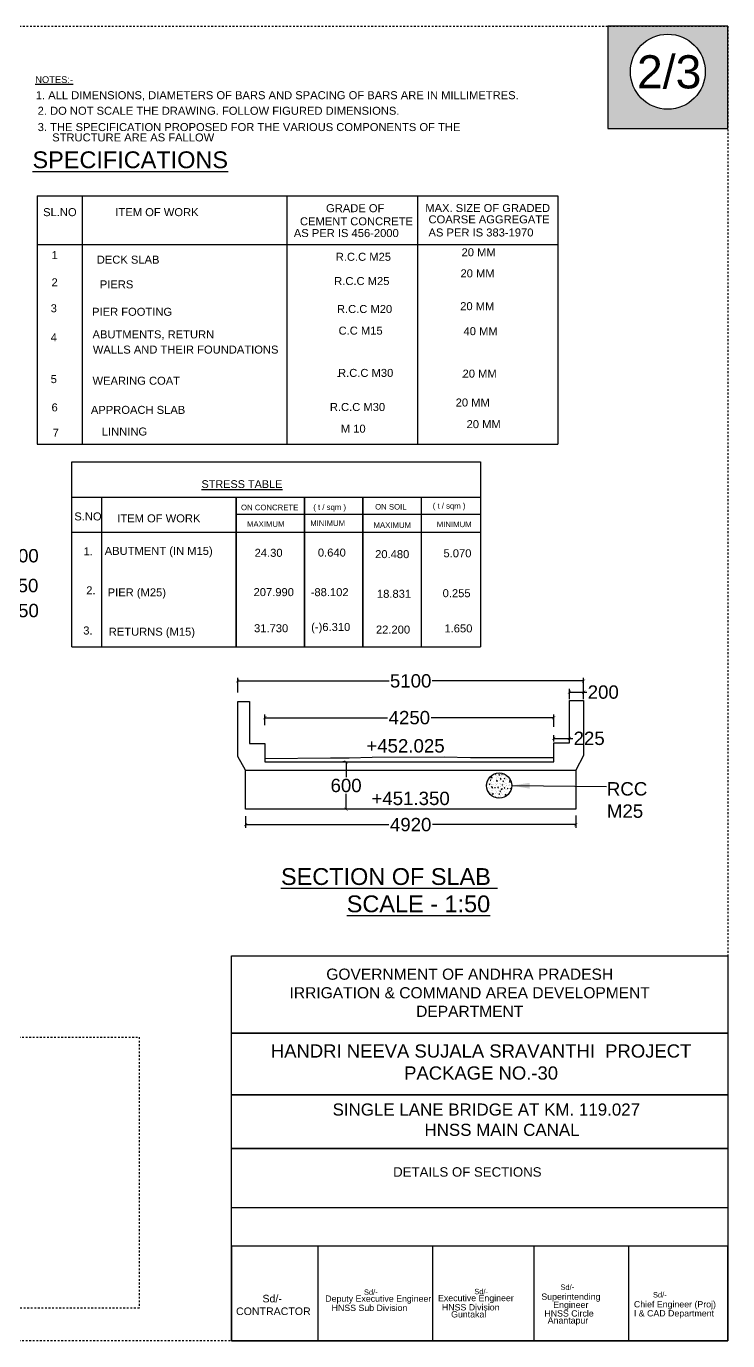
# Model space of a CAD drawing. Header units: inches. Extents: x 334 to 11487, y 360 to 10656.
# Drawn here: x 550.3 to 589.8, y 359.8 to 433.8 of the extents above; entities that cross this region are included whole.
import ezdxf

# ---------------------------------------------------------------- set-up
doc = ezdxf.new("R2010")
doc.units = ezdxf.units.IN
doc.header["$MEASUREMENT"] = 0
doc.linetypes.add('DASHDOT', pattern=[1, 0.5, -0.25, 0, -0.25])
for name, color, linetype in [('DIMENSION', 255, 'Continuous'), ('DRAWING', 2, 'Continuous'), ('HATCH', 7, 'Continuous'), ('TEXT', 255, 'Continuous')]:
    doc.layers.add(name, color=color, linetype=linetype)
doc.styles.get("Standard").update_dxf_attribs({"font": 'arial.ttf'})
doc.styles.add('TIMES NEW ROMAN', font='times.ttf')
doc.dimstyles.new('dig', dxfattribs={"dimtxt": 0.1875, "dimasz": 0.18, "dimexe": 0.18, "dimexo": 0.0625, "dimgap": 0.09, "dimtad": 0, "dimtih": 1, "dimtoh": 1, "dimdec": 4, "dimzin": 0, "dimdsep": 46, "dimtxsty": 'Standard', "dimblk": 'ARCHTICK', "dimcen": 0.09, "dimadec": 0, "dimazin": 0, "dimtfac": 1, "dimtdec": 4, "dimtofl": 0, "dimtmove": 0, "dimatfit": 3, "dimldrblk": 'ARCHTICK', "dimfxl": 1, "dimtolj": 1, "dimtzin": 0, "dimarcsym": 0})
doc.dimstyles.new('ISO-25', dxfattribs={"dimtxt": 0.636364, "dimasz": 1, "dimexe": 1.25, "dimexo": 0.625, "dimtad": 0, "dimtih": 1, "dimtoh": 1, "dimlfac": 100, "dimtxsty": 'TIMES NEW ROMAN', "dimcen": 2.5, "dimadec": 0, "dimazin": 0, "dimtfac": 1, "dimtmove": 0, "dimatfit": 3, "dimfxl": 1, "dimarcsym": 0})

# ---------------------------------------------------------------- blocks, each defined once
blk = doc.blocks.new('_ArchTick')
at = {"color": 0, "linetype": 'ByBlock', "const_width": 0.15}
blk.add_lwpolyline([(-0.5, -0.5), (0.5, 0.5)], dxfattribs=at)
blk = doc.blocks.new('*D62')
at = {"layer": 'Defpoints', "color": 0, "ltscale": 0.02, "transparency": 16777216}
for p in [(562.65, 389.398), (581.227, 389.435), (581.227, 388.86)]:
    blk.add_point(p, dxfattribs=at)
at = {"layer": 'DIMENSION', "color": 0, "lineweight": -2, "ltscale": 0.02, "transparency": 16777216}
for p, q in [((562.65, 389.336), (562.65, 388.68)), ((562.65, 388.86), (570.715, 388.86)), ((581.227, 388.86), (573.162, 388.86)), ((581.227, 389.372), (581.227, 388.68))]:
    blk.add_line(p, q, dxfattribs=at)
at = {"layer": 'DIMENSION', "color": 0, "lineweight": -2, "ltscale": 0.02, "transparency": 16777216, "xscale": 0.18, "yscale": 0.18, "zscale": 0.18, "rotation": 180}
blk.add_blockref('_ArchTick', (562.65, 388.86), dxfattribs=at)
at = {"layer": 'DIMENSION', "color": 0, "lineweight": -2, "ltscale": 0.02, "transparency": 16777216, "xscale": 0.18, "yscale": 0.18, "zscale": 0.18}
blk.add_blockref('_ArchTick', (581.227, 388.86), dxfattribs=at)
at = {"layer": 'DIMENSION', "color": 0, "ltscale": 0.02, "transparency": 16777216, "insert": (571.939, 388.86), "char_height": 0.75, "attachment_point": 5}
blk.add_mtext('\\A1;4920', dxfattribs=at)
blk = doc.blocks.new('*D65')
at = {"layer": 'Defpoints', "color": 0, "ltscale": 0.02, "transparency": 16777216}
for p in [(568.305, 392.395), (568.305, 389.725), (568.305, 389.725)]:
    blk.add_point(p, dxfattribs=at)
at = {"layer": 'DIMENSION', "color": 0, "lineweight": -2, "ltscale": 0.02, "transparency": 16777216}
for p, q in [((568.242, 392.395), (568.125, 392.395)), ((568.305, 392.395), (568.305, 391.533)), ((568.305, 389.725), (568.305, 390.587)), ((568.242, 389.725), (568.125, 389.725))]:
    blk.add_line(p, q, dxfattribs=at)
at = {"layer": 'DIMENSION', "color": 0, "lineweight": -2, "ltscale": 0.02, "transparency": 16777216, "xscale": 0.18, "yscale": 0.18, "zscale": 0.18}
for p, rotation in [((568.305, 392.395), 90), ((568.305, 389.725), 270)]:
    blk.add_blockref('_ArchTick', p, dxfattribs=dict(at, rotation=rotation))
at = {"layer": 'DIMENSION', "color": 0, "ltscale": 0.02, "transparency": 16777216, "insert": (568.305, 391.06), "char_height": 0.75, "attachment_point": 5}
blk.add_mtext('\\A1;600', dxfattribs=at)
blk = doc.blocks.new('*D66')
at = {"layer": 'Defpoints', "color": 0, "ltscale": 0.02, "transparency": 16777216}
for p in [(579.994, 393.466), (580.874, 393.71), (580.874, 393.466)]:
    blk.add_point(p, dxfattribs=at)
at = {"layer": 'DIMENSION', "color": 0, "lineweight": -2, "ltscale": 0.02, "transparency": 16777216}
for p, q in [((579.994, 393.528), (579.994, 393.89)), ((579.994, 393.71), (580.874, 393.71)), ((580.874, 393.528), (580.874, 393.89)), ((580.874, 393.71), (581.054, 393.71))]:
    blk.add_line(p, q, dxfattribs=at)
at = {"layer": 'DIMENSION', "color": 0, "lineweight": -2, "ltscale": 0.02, "transparency": 16777216, "xscale": 0.18, "yscale": 0.18, "zscale": 0.18, "rotation": 180}
blk.add_blockref('_ArchTick', (579.994, 393.71), dxfattribs=at)
at = {"layer": 'DIMENSION', "color": 0, "lineweight": -2, "ltscale": 0.02, "transparency": 16777216, "xscale": 0.18, "yscale": 0.18, "zscale": 0.18}
blk.add_blockref('_ArchTick', (580.874, 393.71), dxfattribs=at)
at = {"layer": 'DIMENSION', "color": 0, "ltscale": 0.02, "transparency": 16777216, "insert": (581.982, 393.71), "char_height": 0.75, "attachment_point": 5}
blk.add_mtext('\\A1;225', dxfattribs=at)
blk = doc.blocks.new('*D67')
at = {"layer": 'Defpoints', "color": 0, "ltscale": 0.02, "transparency": 16777216}
for p in [(581.672, 396.312), (580.874, 395.848), (581.672, 395.848)]:
    blk.add_point(p, dxfattribs=at)
at = {"layer": 'DIMENSION', "color": 0, "lineweight": -2, "ltscale": 0.02, "transparency": 16777216}
for p, q in [((580.874, 395.91), (580.874, 396.492)), ((580.874, 396.312), (581.672, 396.312)), ((581.672, 395.91), (581.672, 396.492)), ((581.672, 396.312), (581.852, 396.312))]:
    blk.add_line(p, q, dxfattribs=at)
at = {"layer": 'DIMENSION', "color": 0, "lineweight": -2, "ltscale": 0.02, "transparency": 16777216, "xscale": 0.18, "yscale": 0.18, "zscale": 0.18, "rotation": 180}
blk.add_blockref('_ArchTick', (580.874, 396.312), dxfattribs=at)
at = {"layer": 'DIMENSION', "color": 0, "lineweight": -2, "ltscale": 0.02, "transparency": 16777216, "xscale": 0.18, "yscale": 0.18, "zscale": 0.18}
blk.add_blockref('_ArchTick', (581.672, 396.312), dxfattribs=at)
at = {"layer": 'DIMENSION', "color": 0, "ltscale": 0.02, "transparency": 16777216, "insert": (582.775, 396.312), "char_height": 0.75, "attachment_point": 5}
blk.add_mtext('\\A1;200', dxfattribs=at)
blk = doc.blocks.new('*D63')
at = {"layer": 'Defpoints', "color": 0, "ltscale": 0.02, "transparency": 16777216}
for p in [(579.994, 394.875), (563.736, 394.397), (579.994, 394.292)]:
    blk.add_point(p, dxfattribs=at)
at = {"layer": 'DIMENSION', "color": 0, "lineweight": -2, "ltscale": 0.02, "transparency": 16777216}
for p, q in [((563.736, 394.459), (563.736, 395.055)), ((563.736, 394.875), (570.642, 394.875)), ((579.994, 394.875), (573.089, 394.875)), ((579.994, 394.354), (579.994, 395.055))]:
    blk.add_line(p, q, dxfattribs=at)
at = {"layer": 'DIMENSION', "color": 0, "lineweight": -2, "ltscale": 0.02, "transparency": 16777216, "xscale": 0.18, "yscale": 0.18, "zscale": 0.18, "rotation": 180}
blk.add_blockref('_ArchTick', (563.736, 394.875), dxfattribs=at)
at = {"layer": 'DIMENSION', "color": 0, "lineweight": -2, "ltscale": 0.02, "transparency": 16777216, "xscale": 0.18, "yscale": 0.18, "zscale": 0.18}
blk.add_blockref('_ArchTick', (579.994, 394.875), dxfattribs=at)
at = {"layer": 'DIMENSION', "color": 0, "ltscale": 0.02, "transparency": 16777216, "insert": (571.865, 394.875), "char_height": 0.75, "attachment_point": 5}
blk.add_mtext('\\A1;4250', dxfattribs=at)
blk = doc.blocks.new('*D64')
at = {"layer": 'Defpoints', "color": 0, "ltscale": 0.02, "transparency": 16777216}
for p in [(581.672, 396.943), (562.205, 396.222), (581.672, 396.312)]:
    blk.add_point(p, dxfattribs=at)
at = {"layer": 'DIMENSION', "color": 0, "lineweight": -2, "ltscale": 0.02, "transparency": 16777216}
for p, q in [((562.205, 396.285), (562.205, 397.123)), ((562.205, 396.943), (570.729, 396.943)), ((581.672, 396.943), (573.147, 396.943)), ((581.672, 396.375), (581.672, 397.123))]:
    blk.add_line(p, q, dxfattribs=at)
at = {"layer": 'DIMENSION', "color": 0, "lineweight": -2, "ltscale": 0.02, "transparency": 16777216, "xscale": 0.18, "yscale": 0.18, "zscale": 0.18, "rotation": 180}
blk.add_blockref('_ArchTick', (562.205, 396.943), dxfattribs=at)
at = {"layer": 'DIMENSION', "color": 0, "lineweight": -2, "ltscale": 0.02, "transparency": 16777216, "xscale": 0.18, "yscale": 0.18, "zscale": 0.18}
blk.add_blockref('_ArchTick', (581.672, 396.943), dxfattribs=at)
at = {"layer": 'DIMENSION', "color": 0, "ltscale": 0.02, "transparency": 16777216, "insert": (571.938, 396.943), "char_height": 0.75, "attachment_point": 5}
blk.add_mtext('\\A1;5100', dxfattribs=at)

msp = doc.modelspace()

# ---------------------------------------------------------------- hatches: boundary and pattern name
at = {"layer": 'HATCH', "ltscale": 0.02}
h = msp.add_hatch(color=256, dxfattribs=at)
h.paths.add_polyline_path([(589.77913, 433.75689), (583.02579, 433.75689), (583.02579, 428.00451), (589.77913, 428.00451)])
h.paths.add_polyline_path([(588.51729, 431.20351, -1), (584.29906, 431.20351, -1)], flags=16)
h.paths.add_polyline_path([(584.18966, 429.74842), (588.77817, 429.74842), (588.77817, 432.64281), (584.18966, 432.64281)], flags=24)

# ---------------------------------------------------------------- linework, layer by layer
at = {"layer": 'DIMENSION', "ltscale": 0.02}
for points in [[(552.87763, 398.85607), (575.8743, 398.85607)], [(562.65017, 391.91774), (562.2046, 392.69113), (562.2046, 395.79246), (562.8778, 395.79246), (562.8778, 393.428), (563.73632, 393.428), (563.73632, 392.3947), (579.99426, 392.3947), (579.99426, 393.46577), (580.87438, 393.46577), (580.87438, 395.84767), (581.67157, 395.84767), (581.67157, 392.74381), (581.22685, 391.91774)]]:
    msp.add_lwpolyline(points, dxfattribs=at)
msp.add_lwpolyline([(562.65017, 391.91774), (581.22685, 391.91774), (581.22685, 389.72533), (562.65017, 389.72533)], close=True, dxfattribs=at)
at = {"layer": 'DRAWING', "linetype": 'DASHDOT', "ltscale": 0.02}
msp.add_lwpolyline([(479.72103, 433.75689), (589.77913, 433.75689), (589.77913, 359.84006), (479.72103, 359.84006)], close=True, dxfattribs=at)
at = {"layer": 'DRAWING', "ltscale": 0.02}
msp.add_lwpolyline([(563.73632, 392.58363), (567.41931, 392.61463), (568.48284, 392.62656), (569.77939, 392.66236), (573.8319, 392.67236), (575.3042, 392.64551), (579.99426, 392.64551)], dxfattribs=at)
at = {"layer": 'HATCH', "linetype": 'Continuous', "ltscale": 0.02}
for p, q in [((576.23385, 391.05765), (576.23385, 391.05765)), ((576.23993, 391.2241), (576.23993, 391.2241)), ((576.25951, 391.12079), (576.25951, 391.12079)), ((576.3056, 391.27327), (576.3056, 391.27327)), ((576.36246, 391.14279), (576.39747, 391.15623)), ((576.36246, 391.14279), (576.38733, 391.12601)), ((576.38756, 391.12568), (576.3977, 391.1559)), ((576.41531, 391.3617), (576.43942, 391.39042)), ((576.41531, 391.3617), (576.4452, 391.35908)), ((576.42099, 391.17668), (576.42099, 391.17668)), ((576.43714, 391.47048), (576.43714, 391.47048)), ((576.44542, 391.35875), (576.43964, 391.39009)), ((576.43966, 391.51202), (576.4786, 391.55261)), ((576.43966, 391.51202), (576.48412, 391.50512)), ((576.45519, 391.30067), (576.45519, 391.30067)), ((576.48435, 391.50481), (576.47883, 391.5523)), ((576.48412, 391.50537), (576.51913, 391.5188)), ((576.48412, 391.50537), (576.50899, 391.48859)), ((576.48985, 391.11764), (576.48985, 391.11764)), ((576.49057, 391.09286), (576.49057, 391.09286)), ((576.49665, 391.2593), (576.49665, 391.2593)), ((576.50273, 391.42575), (576.50273, 391.42575)), ((576.50881, 391.5922), (576.50881, 391.5922)), ((576.50922, 391.48826), (576.51935, 391.51847)), ((576.51836, 391.43218), (576.51836, 391.43218)), ((576.52642, 391.10952), (576.52642, 391.10952)), ((576.55583, 391.5257), (576.55583, 391.5257)), ((576.56867, 391.66769), (576.56867, 391.66769)), ((576.61502, 391.13412), (576.61502, 391.13412)), ((576.61784, 391.68633), (576.61784, 391.68633)), ((576.62138, 391.31485), (576.62138, 391.31485)), ((576.6879, 391.1654), (576.6879, 391.1654)), ((576.70457, 391.70642), (576.72867, 391.73514)), ((576.70457, 391.70642), (576.73445, 391.7038)), ((576.72326, 391.61917), (576.72326, 391.61917)), ((576.72614, 391.05239), (576.72614, 391.05239)), ((576.72762, 391.68554), (576.72762, 391.68554)), ((576.73468, 391.70347), (576.7289, 391.73481)), ((576.74312, 391.12487), (576.74312, 391.12487)), ((576.74655, 391.33133), (576.74655, 391.33133)), ((576.74679, 391.35072), (576.74679, 391.35072)), ((576.7492, 391.29131), (576.7492, 391.29131)), ((576.75291, 391.51205), (576.75291, 391.51205)), ((576.75528, 391.45776), (576.75528, 391.45776)), ((576.76136, 391.62421), (576.76136, 391.62421)), ((576.77394, 391.33032), (576.79805, 391.35905)), ((576.77394, 391.33032), (576.80383, 391.3277)), ((576.78257, 391.30406), (576.81758, 391.31749)), ((576.78257, 391.30406), (576.80744, 391.28728)), ((576.78527, 391.4209), (576.78527, 391.4209)), ((576.79333, 391.09824), (576.79333, 391.09824)), ((576.80405, 391.32737), (576.79827, 391.35871)), ((576.80438, 391.15905), (576.80438, 391.15905)), ((576.80767, 391.28695), (576.81781, 391.31716)), ((576.84742, 391.57575), (576.84742, 391.57575)), ((576.87808, 391.52853), (576.87808, 391.52853)), ((576.88445, 391.70926), (576.88445, 391.70926)), ((576.88475, 391.67505), (576.88475, 391.67505)), ((576.90423, 391.66663), (576.93924, 391.68007)), ((576.90423, 391.66663), (576.9291, 391.64985)), ((576.92933, 391.64952), (576.93946, 391.67974)), ((576.93592, 391.35626), (576.93592, 391.35626)), ((576.95482, 391.15412), (576.95482, 391.15412)), ((576.97328, 391.42926), (577.01222, 391.46985)), ((576.97328, 391.42926), (577.01775, 391.42236)), ((576.99017, 391.60789), (576.99017, 391.60789)), ((577.00281, 391.16235), (577.00281, 391.16235)), ((577.00889, 391.3288), (577.00889, 391.3288)), ((577.00962, 391.72574), (577.00962, 391.72574)), ((577.01797, 391.42205), (577.01245, 391.46954)), ((577.01497, 391.49525), (577.01497, 391.49525)), ((577.01774, 391.10244), (577.01774, 391.10244)), ((577.01921, 391.73559), (577.01921, 391.73559)), ((577.02105, 391.66169), (577.02105, 391.66169)), ((577.03838, 391.40077), (577.03838, 391.40077)), ((577.05218, 391.40962), (577.05218, 391.40962)), ((577.06024, 391.08696), (577.06024, 391.08696)), ((577.0632, 391.67504), (577.0873, 391.70377)), ((577.0632, 391.67504), (577.09308, 391.67242)), ((577.06745, 391.55346), (577.06745, 391.55346)), ((577.08103, 391.10275), (577.11603, 391.11619)), ((577.08103, 391.10275), (577.1059, 391.08597)), ((577.09331, 391.67209), (577.08753, 391.70343)), ((577.10612, 391.08564), (577.11626, 391.11585)), ((577.12016, 391.20062), (577.12016, 391.20062)), ((577.13257, 391.29894), (577.15668, 391.32767)), ((577.13257, 391.29894), (577.16246, 391.29633)), ((577.13902, 391.62581), (577.13902, 391.62581)), ((577.15166, 391.66378), (577.15166, 391.66378)), ((577.16268, 391.296), (577.1569, 391.32734)), ((577.20268, 391.46532), (577.23769, 391.47876)), ((577.20268, 391.46532), (577.22755, 391.44855)), ((577.22173, 391.14285), (577.22173, 391.14285)), ((577.22778, 391.44821), (577.23792, 391.47843)), ((577.24533, 391.2171), (577.24533, 391.2171)), ((577.25169, 391.39783), (577.25169, 391.39783)), ((577.25345, 391.03111), (577.25345, 391.03111)), ((577.25708, 391.59661), (577.25708, 391.59661)), ((577.25953, 391.19756), (577.25953, 391.19756)), ((577.26561, 391.36401), (577.26561, 391.36401)), ((577.27169, 391.53045), (577.27169, 391.53045)), ((577.30316, 391.04483), (577.30316, 391.04483)), ((577.30933, 391.1525), (577.30933, 391.1525)), ((577.31909, 391.39834), (577.31909, 391.39834)), ((577.32715, 391.07568), (577.32715, 391.07568)), ((577.32997, 391.45083), (577.32997, 391.45083)), ((577.37686, 391.41431), (577.37686, 391.41431)), ((577.42914, 391.04271), (577.42914, 391.04271)), ((577.43469, 391.24203), (577.43469, 391.24203)), ((577.48864, 391.13157), (577.48864, 391.13157)), ((577.4912, 391.26757), (577.51531, 391.29629)), ((577.4912, 391.26757), (577.52109, 391.26495)), ((577.50114, 391.26401), (577.53615, 391.27745)), ((577.50114, 391.26401), (577.52601, 391.24724)), ((577.506, 391.06312), (577.506, 391.06312)), ((577.5069, 391.3465), (577.54448, 391.38567)), ((577.5069, 391.3465), (577.55137, 391.3396)), ((577.51208, 391.22957), (577.51208, 391.22957)), ((577.52131, 391.26462), (577.51553, 391.29596)), ((577.51816, 391.39601), (577.51816, 391.39601)), ((577.52623, 391.2469), (577.53637, 391.27712)), ((577.55159, 391.33929), (577.54668, 391.38152)), ((577.59406, 391.06441), (577.59406, 391.06441)), ((577.60092, 391.20255), (577.60092, 391.20255)), ((577.61893, 391.0864), (577.61893, 391.0864)), ((576.26048, 390.78777), (576.27581, 390.79365)), ((576.26276, 390.8425), (576.26276, 390.8425)), ((576.26808, 390.76961), (576.27604, 390.79332)), ((576.32152, 390.92252), (576.32152, 390.92252)), ((576.35195, 390.73971), (576.35195, 390.73971)), ((576.35831, 390.92043), (576.35831, 390.92043)), ((576.40978, 390.56743), (576.40978, 390.56743)), ((576.43455, 391.00234), (576.43455, 391.00234)), ((576.45372, 390.66752), (576.45372, 390.66752)), ((576.47233, 390.59352), (576.47233, 390.59352)), ((576.47841, 390.75996), (576.47841, 390.75996)), ((576.48348, 390.93691), (576.48348, 390.93691)), ((576.48449, 390.92641), (576.48449, 390.92641)), ((576.48469, 390.9856), (576.50879, 391.01433)), ((576.48469, 390.9856), (576.51457, 390.98298)), ((576.49106, 390.65575), (576.49106, 390.65575)), ((576.50595, 390.9422), (576.54489, 390.98279)), ((576.50595, 390.9422), (576.55041, 390.9353)), ((576.5148, 390.98265), (576.50902, 391.01399)), ((576.53926, 390.57891), (576.57427, 390.59234)), ((576.53926, 390.57891), (576.56413, 390.56213)), ((576.54131, 390.76464), (576.54131, 390.76464)), ((576.55064, 390.93499), (576.54512, 390.98248)), ((576.55406, 390.6095), (576.57817, 390.63823)), ((576.55406, 390.6095), (576.58395, 390.60689)), ((576.55436, 390.89255), (576.55436, 390.89255)), ((576.56435, 390.5618), (576.57449, 390.59201)), ((576.58417, 390.60656), (576.57839, 390.6379)), ((576.58843, 390.91125), (576.58843, 390.91125)), ((576.59649, 390.58859), (576.59649, 390.58859)), ((576.66091, 390.94148), (576.69592, 390.95492)), ((576.66091, 390.94148), (576.68579, 390.9247)), ((576.67285, 390.96184), (576.67285, 390.96184)), ((576.68601, 390.92437), (576.69615, 390.95459)), ((576.7188, 390.45908), (576.7188, 390.45908)), ((576.71919, 390.42828), (576.71919, 390.42828)), ((576.72467, 390.41924), (576.72467, 390.41924)), ((576.72488, 390.62552), (576.72488, 390.62552)), ((576.72555, 390.609), (576.72555, 390.609)), ((576.73096, 390.79197), (576.73096, 390.79197)), ((576.73704, 390.95842), (576.73704, 390.95842)), ((576.74531, 390.71758), (576.74531, 390.71758)), ((576.75797, 390.64447), (576.75797, 390.64447)), ((576.83771, 390.3776), (576.87272, 390.39103)), ((576.83771, 390.3776), (576.86258, 390.36082)), ((576.84332, 390.95422), (576.86742, 390.98295)), ((576.84332, 390.95422), (576.8732, 390.95161)), ((576.84595, 390.94261), (576.84595, 390.94261)), ((576.85072, 390.62548), (576.85072, 390.62548)), ((576.85534, 390.89997), (576.85534, 390.89997)), ((576.85709, 390.80621), (576.85709, 390.80621)), ((576.86281, 390.36049), (576.87294, 390.3907)), ((576.8634, 390.57731), (576.8634, 390.57731)), ((576.87343, 390.95128), (576.86765, 390.98262)), ((576.90855, 390.45321), (576.90855, 390.45321)), ((576.91269, 390.57813), (576.9368, 390.60685)), ((576.91269, 390.57813), (576.94258, 390.57551)), ((576.92541, 390.37904), (576.92541, 390.37904)), ((576.9428, 390.57518), (576.93702, 390.60652)), ((576.95937, 390.74017), (576.99438, 390.75361)), ((576.95937, 390.74017), (576.98424, 390.7234)), ((576.97849, 390.49657), (576.97849, 390.49657)), ((576.98226, 390.82269), (576.98226, 390.82269)), ((576.98446, 390.72306), (576.9946, 390.75328)), ((576.98457, 390.66301), (576.98457, 390.66301)), ((576.98862, 391.00342), (576.98862, 391.00342)), ((576.99065, 390.82946), (576.99065, 390.82946)), ((576.99673, 390.99591), (576.99673, 390.99591)), ((577.01626, 390.4693), (577.01626, 390.4693)), ((577.02488, 390.63319), (577.02488, 390.63319)), ((577.03691, 390.76763), (577.03691, 390.76763)), ((577.03957, 390.85944), (577.07851, 390.90003)), ((577.03957, 390.85944), (577.08403, 390.85254)), ((577.04009, 390.65041), (577.04009, 390.65041)), ((577.08426, 390.85223), (577.07874, 390.89972)), ((577.11379, 391.0199), (577.11379, 391.0199)), ((577.12225, 390.88869), (577.12225, 390.88869)), ((577.13031, 390.56603), (577.13031, 390.56603)), ((577.13754, 390.99266), (577.13754, 390.99266)), ((577.17162, 390.84762), (577.17162, 390.84762)), ((577.20195, 390.92285), (577.22605, 390.95157)), ((577.20195, 390.92285), (577.23183, 390.92023)), ((577.22433, 390.49478), (577.22433, 390.49478)), ((577.23206, 390.9199), (577.22628, 390.95124)), ((577.23521, 390.53177), (577.23521, 390.53177)), ((577.24129, 390.69822), (577.24129, 390.69822)), ((577.24737, 390.86466), (577.24737, 390.86466)), ((577.25782, 390.53886), (577.29283, 390.5523)), ((577.25782, 390.53886), (577.28269, 390.52209)), ((577.27132, 390.54675), (577.29543, 390.57548)), ((577.27132, 390.54675), (577.30121, 390.54414)), ((577.28292, 390.52175), (577.29306, 390.55197)), ((577.2918, 390.62192), (577.2918, 390.62192)), ((577.30143, 390.5438), (577.29565, 390.57514)), ((577.30785, 390.51935), (577.30785, 390.51935)), ((577.3285, 390.81768), (577.3285, 390.81768)), ((577.3495, 390.51126), (577.3495, 390.51126)), ((577.35586, 390.69199), (577.35586, 390.69199)), ((577.37948, 390.90144), (577.41449, 390.91488)), ((577.37948, 390.90144), (577.40435, 390.88466)), ((577.38916, 390.87742), (577.38916, 390.87742)), ((577.39722, 390.55475), (577.39722, 390.55475)), ((577.40458, 390.88433), (577.41471, 390.91454)), ((577.48103, 390.70847), (577.48103, 390.70847)), ((577.4874, 390.88919), (577.4874, 390.88919)), ((577.49385, 390.73023), (577.49385, 390.73023)), ((577.49993, 390.89667), (577.49993, 390.89667)), ((577.56058, 390.89147), (577.58468, 390.9202)), ((577.56058, 390.89147), (577.59046, 390.88886)), ((577.59069, 390.88852), (577.58491, 390.91986))]:
    msp.add_line(p, q, dxfattribs=at)
at = {"layer": 'HATCH', "ltscale": 0.02}
for centre, radius in [((586.40817, 431.20351), 2.10911), ((576.9186, 391.05634), 0.7092)]:
    msp.add_circle(centre, radius, dxfattribs=at)
at = {"layer": 'TEXT'}
for p, q in [((550.91852, 424.21775), (580.21557, 424.21775)), ((553.44679, 424.21775), (553.44679, 410.25038)), ((564.96284, 424.21775), (564.96284, 410.25038)), ((572.32112, 424.21775), (572.32112, 410.25038)), ((550.91852, 421.49504), (580.21557, 421.49504)), ((550.91852, 410.25038), (580.21557, 410.25038))]:
    msp.add_line(p, q, dxfattribs=at)
at = {"layer": 'TEXT', "ltscale": 0.02}
for points in [[(589.77913, 433.75689), (583.02579, 433.75689), (583.02579, 428.00451), (589.77913, 428.00451)], [(552.87763, 407.27936), (575.8743, 407.27936), (575.8743, 405.29646), (552.87763, 405.29646)], [(562.12622, 406.32419), (575.8743, 406.32419), (575.8743, 405.29646), (562.12622, 405.29646)], [(589.77913, 359.84006), (561.86287, 359.84006), (561.86287, 381.47623), (589.77913, 381.47623)], [(561.86287, 381.47623), (589.77913, 381.47623), (589.77913, 377.1419), (561.86287, 377.1419)], [(561.86287, 377.1419), (589.77913, 377.1419), (589.77913, 373.66099), (561.86287, 373.66099)], [(561.86287, 373.66099), (589.77913, 373.66099), (589.77913, 370.65814), (561.86287, 370.65814)], [(561.86287, 370.65814), (589.77913, 370.65814), (589.77913, 367.30797), (561.86287, 367.30797)], [(561.86287, 359.84006), (589.77913, 359.84006), (589.77913, 365.15705), (561.86287, 365.15705)]]:
    msp.add_lwpolyline(points, close=True, dxfattribs=at)
for points in [[(550.91852, 424.21775), (550.91852, 410.25038)], [(580.21557, 424.21775), (580.21557, 410.25038)], [(552.87763, 398.85607), (552.87763, 409.25516), (575.8743, 409.25516), (575.8743, 398.85607)], [(554.55533, 398.85607), (554.55533, 407.27936), (562.12622, 407.27936), (562.12622, 398.85607)], [(562.12622, 398.85607), (562.12622, 407.27936), (565.96461, 407.27936), (565.96461, 398.85607)], [(565.96461, 398.85607), (565.96461, 407.27936), (569.2471, 407.27936), (569.2471, 398.85607)], [(569.2471, 398.85607), (569.2471, 407.27936), (572.52958, 407.27936), (572.52958, 398.85607)], [(567.15041, 370.65814), (561.86287, 370.65814), (561.86287, 377.1419), (567.15041, 377.1419)], [(566.71425, 365.15705), (566.71425, 359.84006)], [(573.16823, 365.15705), (573.16823, 359.84006)], [(578.87669, 365.15705), (578.87669, 359.84006)], [(584.18929, 365.15705), (584.18929, 359.84006)]]:
    msp.add_lwpolyline(points, dxfattribs=at)
at = {"layer": 'TEXT', "linetype": 'DASHDOT', "ltscale": 0.02}
msp.add_lwpolyline([(531.47542, 376.9092), (556.66653, 376.9092), (556.66653, 361.6696), (531.47542, 361.6696)], close=True, dxfattribs=at)

# ---------------------------------------------------------------- texts
at = {"layer": 'DIMENSION', "ltscale": 0.02, "char_height": 0.752, "width": 2.9043861, "attachment_point": 1}
for s, insert in [('+445.000', (546.59789, 404.36029)), ('+444.550', (546.57946, 402.68483)), ('+444.250', (546.60451, 401.27826)), ('+452.025', (569.44159, 393.66901)), ('RCC M25', (582.97802, 391.25091)), ('+451.350', (569.72839, 390.71435))]:
    msp.add_mtext(s, dxfattribs=dict(at, insert=insert))
at = {"layer": 'TEXT'}
for s, height, p in [('2/3', 1.865953, (584.67206, 430.26263)), ('%%UNOTES:-', 0.375, (550.81466, 430.57176)), ('1. ALL DIMENSIONS, DIAMETERS OF BARS AND SPACING OF BARS ARE IN MILLIMETRES.', 0.45, (550.84441, 429.65698)), ('2. DO NOT SCALE THE DRAWING. FOLLOW FIGURED DIMENSIONS. ', 0.45, (550.94741, 428.78105)), ('3. THE SPECIFICATION PROPOSED FOR THE VARIOUS COMPONENTS OF THE ', 0.45, (550.95284, 427.86454)), ('%%USPECIFICATIONS', 0.945, (550.65938, 425.77808)), ('GRADE OF', 0.45, (567.17607, 423.30354)), ('MAX. SIZE OF GRADED', 0.45, (572.76233, 423.3124)), ('SL.NO', 0.45, (551.25588, 423.08041)), ('ITEM OF WORK', 0.45, (555.32387, 423.08041)), ('CEMENT CONCRETE', 0.45, (565.71015, 422.5644)), ('COARSE AGGREGATE', 0.45, (572.94235, 422.67487)), ('AS PER IS 456-2000', 0.45, (565.36283, 421.90386)), ('AS PER IS 383-1970', 0.45, (572.94235, 421.93666)), ('1', 0.45, (551.7306, 420.66551)), ('DECK SLAB', 0.45, (554.27557, 420.40905)), ('R.C.C M25', 0.45, (567.7232, 420.56981)), ('20 MM', 0.45, (574.80118, 420.82379)), ('20 MM', 0.45, (574.74162, 419.63825)), ('2', 0.45, (551.72946, 419.13429)), ('PIERS', 0.45, (554.44709, 419.01904)), ('R.C.C M25', 0.45, (567.63542, 419.20491)), ('3', 0.45, (551.682, 417.67505)), ('PIER FOOTING', 0.45, (554.01006, 417.47736)), ('R.C.C M20', 0.45, (567.78995, 417.63288)), ('20 MM', 0.45, (574.72555, 417.79201)), ('4', 0.45, (551.682, 416.0379)), ('ABUTMENTS, RETURN ', 0.45, (554.03689, 416.20757)), ('C.C M15', 0.45, (567.8824, 416.41684)), ('40 MM', 0.45, (574.91292, 416.38626)), ('WALLS AND THEIR FOUNDATIONS', 0.45, (554.05505, 415.35146)), ('5', 0.45, (551.682, 413.69193)), ('WEARING COAT', 0.45, (554.03743, 413.60037)), ('-', 0.45, (567.78995, 413.8824)), ('R.C.C M30', 0.45, (567.85213, 414.03951)), ('-', 0.45, (574.82047, 413.85182)), ('20 MM', 0.45, (574.85889, 413.9998)), ('6', 0.45, (551.72946, 412.10055)), ('R.C.C M30', 0.45, (567.39235, 412.12147)), ('20 MM', 0.45, (574.47033, 412.37545)), ('APPROACH SLAB', 0.45, (553.94471, 411.96071)), ('7', 0.45, (551.79081, 410.67019)), ('LINNING', 0.45, (554.55954, 410.74281)), ('M 10', 0.45, (568.00717, 410.90357)), ('20 MM', 0.45, (575.08515, 411.15755)), ('%%USTRESS TABLE', 0.4375, (560.16853, 407.79381)), ('ON CONCRETE', 0.3125, (562.39137, 406.54427)), ('( t / sqm )', 0.3125, (566.45904, 406.55992)), ('ON SOIL', 0.3125, (569.93693, 406.57998)), ('( t / sqm )', 0.3125, (573.17892, 406.63576)), ('S.NO', 0.45, (553.01191, 405.96866)), ('ITEM OF WORK', 0.45, (555.42907, 405.86038)), ('MAXIMUM', 0.3125, (562.72777, 405.61036)), ('MINIMUM', 0.3125, (566.28703, 405.65418)), ('MAXIMUM', 0.3125, (569.84693, 405.54888)), ('MINIMUM', 0.3125, (573.40618, 405.59271)), ('1.', 0.45, (553.53063, 404.00398)), ('ABUTMENT (IN M15)', 0.45, (554.72207, 404.03082)), ('24.30', 0.45, (563.15888, 403.92326)), ('0.640', 0.45, (566.71655, 403.93617)), ('5.070', 0.45, (573.78378, 403.89559)), ('20.480', 0.45, (569.93826, 403.84861)), ('2.', 0.45, (553.68252, 401.8126)), ('PIER (M25)', 0.45, (554.88867, 401.69863)), ('207.990', 0.45, (563.09732, 401.71215)), ('-88.102', 0.45, (566.31323, 401.71041)), ('0.255', 0.45, (573.73719, 401.65169)), ('18.831', 0.45, (570.04142, 401.61833)), ('3.', 0.45, (553.51376, 399.55379)), ('RETURNS (M15)', 0.45, (554.94896, 399.48624)), ('31.730', 0.45, (563.12642, 399.68179)), ('(-)6.310', 0.45, (566.33907, 399.75214)), ('22.200', 0.45, (569.98542, 399.60574)), ('1.650', 0.45, (573.83872, 399.67174)), ('%%USECTION OF SLAB ', 0.945, (564.64073, 385.47004)), ('%%USCALE - 1:50', 0.945, (568.34123, 383.93404)), ('SINGLE LANE BRIDGE AT KM. 119.027', 0.681521, (567.54526, 372.50004)), ('Sd/-', 0.30191, (580.36534, 362.70029)), ('Deputy Executive Engineer', 0.3540369, (567.13398, 362.03059)), ('Sd/-', 0.30191, (569.30936, 362.42235)), (' Executive Engineer', 0.3540369, (573.3408, 362.06206)), ('Sd/-', 0.30191, (575.51618, 362.45382)), ('Superintending ', 0.3540369, (579.29191, 362.14064)), ('Sd/-', 0.30191, (585.5729, 362.27213)), ('HNSS Sub Division', 0.3540369, (567.49037, 361.51013)), ('HNSS Division', 0.3540369, (573.6972, 361.5416)), ('Guntakal', 0.354037, (574.2134, 361.14764)), ('HNSS Circle', 0.3540369, (579.46193, 361.19937)), ('Chief Engineer (Proj)', 0.3540369, (584.49947, 361.71248)), ('I & CAD Department', 0.3540369, (584.49957, 361.20493)), ('Anantapur', 0.354037, (579.6495, 360.80541))]:
    msp.add_text(s, height=height, dxfattribs=at).set_placement(p)
for s, insert, char_height, width, attachment_point in [('STRUCTURE ARE AS FALLOW', (551.76728, 427.73284), 0.45, 9.535411, 1), ('HANDRI NEEVA SUJALA SRAVANTHI  PROJECT\\PPACKAGE NO.-30', (575.90121, 376.50543), 0.7434774, 31.8633181, 2), (' HNSS MAIN CANAL', (572.4521, 372.04066), 0.681521, 9.407709, 1), ('Engineer', (579.96094, 362.03425), 0.354037, 2.0448165, 1)]:
    msp.add_mtext(s, dxfattribs=dict(at, insert=insert, char_height=char_height, width=width, attachment_point=attachment_point))
at = {"layer": 'TEXT', "color": 7}
for s, insert, char_height, width, attachment_point in [('GOVERNMENT OF ANDHRA PRADESH\\PIRRIGATION & COMMAND AREA DEVELOPMENT DEPARTMENT', (575.26061, 379.40768), 0.6264169, 24.0767971, 5), ('DETAILS OF SECTIONS ', (570.95389, 369.59593), 0.5324544, 8.31539, 1), ('         Sd/-\\PCONTRACTOR', (562.11316, 361.84966), 0.4259635, 6.3417232, 4)]:
    msp.add_mtext(s, dxfattribs=dict(at, insert=insert, char_height=char_height, width=width, attachment_point=attachment_point))

# ---------------------------------------------------------------- dimensions: what is measured, and where the dimension line sits
at = {"layer": 'DIMENSION', "ltscale": 0.02}
for base, p1, p2, text, picture, middle in [((581.67157, 396.94319), (562.2046, 396.22247), (581.67157, 396.31224), '5100', '*D64', (571.93809, 396.94319)), ((581.67157, 396.31224), (580.87438, 395.84767), (581.67157, 395.84767), '200', '*D67', (582.77522, 396.31224)), ((579.99426, 394.87492), (563.73632, 394.39692), (579.99426, 394.29159), '4250', '*D63', (571.86529, 394.87492)), ((580.87438, 393.71016), (579.99426, 393.46577), (580.87438, 393.46577), '225', '*D66', (581.98212, 393.71016)), ((581.22685, 388.8597), (562.65017, 389.3981), (581.22685, 389.43487), '4920', '*D62', (571.93851, 388.8597))]:
    dim = msp.add_linear_dim(base=base, p1=p1, p2=p2, text=text, dimstyle='dig', override={"dimtxt": 0.75}, dxfattribs=at)
    dim.commit()
    dim.dimension.update_dxf_attribs({"geometry": picture, "text_midpoint": middle})
dim = msp.add_linear_dim(base=(568.30455, 389.72533), p1=(568.30455, 392.3947), p2=(568.30455, 389.72533), angle=90, text='600', dimstyle='dig', override={"dimtxt": 0.75}, dxfattribs=at)
dim.commit()
dim.dimension.update_dxf_attribs({"geometry": '*D65', "text_midpoint": (568.30455, 391.06001)})

# ---------------------------------------------------------------- leaders
at = {"layer": 'TEXT', "ltscale": 0.02}
msp.add_leader([(577.6278, 391.05634), (582.96459, 391.01513)], dimstyle='ISO-25', override={"dimgap": 0.625, "dimtad": 0}, dxfattribs=at)

doc.saveas('drawing.dxf')
